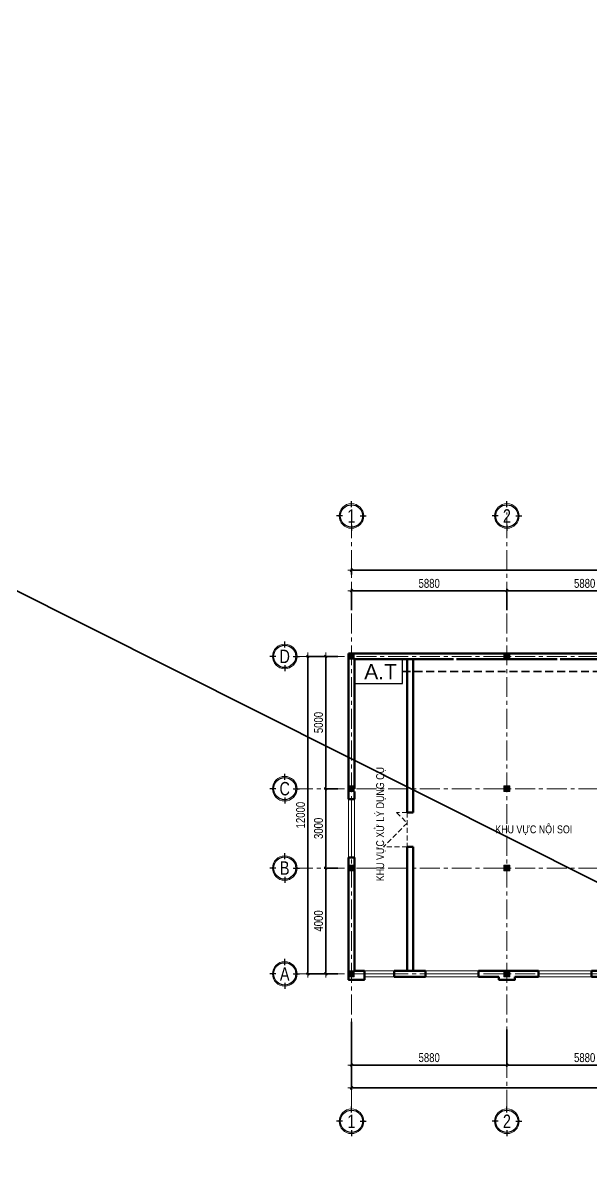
# Model space of a CAD drawing. Header units: millimetres. Extents: x 1109421 to 1726579, y -247837 to 144927.
# Drawn here: x 1319093 to 1340604, y -221788 to -179015 of the extents above; entities that cross this region are included whole.
import ezdxf
from ezdxf.enums import TextEntityAlignment as Align

# ---------------------------------------------------------------- set-up
doc = ezdxf.new("R2010")
doc.units = ezdxf.units.MM
doc.header["$LTSCALE"] = 600
doc.header["$MEASUREMENT"] = 0
for name, pattern in [('00_Hidden', [2.4, 1.6, -0.8]), ('CENTER', [2, 1.25, -0.25, 0.25, -0.25]), ('DASHED', [0.75, 0.5, -0.25])]:
    doc.linetypes.add(name, pattern=pattern)
doc.layers.get('0').update_dxf_attribs({"lineweight": 0})
doc.layers.get('Defpoints').update_dxf_attribs({"lineweight": 0})
for name, color, linetype, lineweight in [('cat1', 30, 'Continuous', 50), ('cot', 40, 'Continuous', 13), ('dim', 144, 'Continuous', 13), ('LC ISO', 153, 'Continuous', 13), ('LC Text2', 7, 'Continuous', 25), ('Noi that', 35, 'Continuous', 9), ('PCCC - CHUA CHAY - ONG D80', 30, 'Continuous', 35), ('PCCC-ATTOMAT', 3, 'Continuous', 30), ('PCCC-BAO CHAY - DAY', 3, 'DASHED', 35), ('thay1', 63, 'Continuous', 18), ('truc', 76, 'CENTER', 9)]:
    doc.layers.add(name, color=color, linetype=linetype, lineweight=lineweight)
doc.styles.add('chu theo TCVN', font='arial.ttf')
doc.styles.add('EG 1', font='VHAVANB.TTF')
doc.styles.add('HOATBIF', font='hoatbif.shx', dxfattribs={"width": 0.8})
doc.styles.add('T2', font='VHARIAL.TTF', dxfattribs={"width": 0.8})
doc.styles.add('Tahoma', font='tahoma.ttf')
doc.dimstyles.new('1-135', dxfattribs={"dimscale": 135, "dimtxt": 2.5, "dimasz": 0.35, "dimexe": 0.5, "dimexo": 0, "dimgap": 0.8, "dimtad": 1, "dimdec": 0, "dimzin": 0, "dimdsep": 46, "dimtxsty": 'HOATBIF', "dimblk1": 'DOT', "dimblk2": 'DOT', "dimsah": 1, "dimcen": -1, "dimdle": 1, "dimclrd": 256, "dimclre": 256, "dimclrt": 4, "dimadec": 3, "dimazin": 2, "dimtfac": 0.333333, "dimtdec": 0, "dimtix": 1, "dimtmove": 2, "dimatfit": 3, "dimldrblk": 'DOT', "dimfxl": 1, "dimtvp": 0.833333, "dimtolj": 1, "dimtzin": 0, "dimarcsym": 0})

# ---------------------------------------------------------------- blocks, each defined once
blk = doc.blocks.new('DOT')
at = {"layer": 'dim'}
for p, q in [((-3, 0), (3, 0)), ((-1, -1), (1, 1))]:
    blk.add_line(p, q, dxfattribs=at)
blk.add_lwpolyline([(0.5, 1), (-1, -0.5), (-0.5, -1), (1, 0.5)], close=True, dxfattribs=at)
blk = doc.blocks.new('*D511')
at = {"layer": 'Defpoints', "color": 0, "transparency": 16777216}
for p in [(1137348, -188593), (1137796, -188593), (1137796, -192593)]:
    blk.add_point(p, dxfattribs=at)
at = {"layer": 'dim', "lineweight": -2, "transparency": 16777216}
for p, q in [((1137796, -188593), (1137280, -188593)), ((1137348, -192546), (1137348, -188640)), ((1137796, -192593), (1137280, -192593))]:
    blk.add_line(p, q, dxfattribs=at)
at = {"layer": 'dim', "lineweight": -2, "transparency": 16777216, "xscale": 47.25, "yscale": 47.25, "zscale": 47.25}
for p, rotation in [((1137348, -188593), 90), ((1137348, -192593), 270)]:
    blk.add_blockref('DOT', p, dxfattribs=dict(at, rotation=rotation))
at = {"layer": 'dim', "color": 4, "transparency": 16777216, "insert": (1137071, -190593), "char_height": 337.5, "attachment_point": 5, "rotation": 90, "style": 'HOATBIF'}
blk.add_mtext('\\A1;4000', dxfattribs=at)
blk = doc.blocks.new('_Dot')
at = {"color": 0, "linetype": 'ByBlock', "lineweight": -2}
blk.add_line((-0.5, 0), (-1, 0), dxfattribs=at)
at = {"color": 0, "linetype": 'ByBlock', "const_width": 0.5}
blk.add_lwpolyline([(-0.25, 0, 1), (0.25, 0, 1)], format="xyb", close=True, dxfattribs=at)
blk = doc.blocks.new('c330x450')
at = {"layer": 'cot', "ltscale": 2}
h = blk.add_hatch(color=256, dxfattribs=at)
h.dxf.hatch_style = 1
h.paths.add_polyline_path([(897343, 22412), (897563, 22412), (897563, 22632), (897343, 22632)])
blk.add_lwpolyline([(897343, 22412), (897563, 22412), (897563, 22632), (897343, 22632)], close=True, dxfattribs=at)
blk = doc.blocks.new('*D512')
at = {"layer": 'Defpoints', "color": 0, "transparency": 16777216}
for p in [(1138316, -177503), (1180116, -177337), (1180116, -178772)]:
    blk.add_point(p, dxfattribs=at)
at = {"layer": 'dim', "lineweight": -2, "transparency": 16777216}
for p, q in [((1138316, -177503), (1138316, -177270)), ((1138363, -177337), (1180068, -177337)), ((1180116, -178772), (1180116, -177270))]:
    blk.add_line(p, q, dxfattribs=at)
at = {"layer": 'dim', "lineweight": -2, "transparency": 16777216, "xscale": 47.25, "yscale": 47.25, "zscale": 47.25, "rotation": 180}
blk.add_blockref('DOT', (1138316, -177337), dxfattribs=at)
at = {"layer": 'dim', "lineweight": -2, "transparency": 16777216, "xscale": 47.25, "yscale": 47.25, "zscale": 47.25}
blk.add_blockref('DOT', (1180116, -177337), dxfattribs=at)
at = {"layer": 'dim', "color": 4, "transparency": 16777216, "insert": (1159216, -177060), "char_height": 337.5, "attachment_point": 5, "style": 'HOATBIF'}
blk.add_mtext('\\A1;41800', dxfattribs=at)
blk = doc.blocks.new('*D513')
at = {"layer": 'Defpoints', "color": 0, "transparency": 16777216}
for p in [(1144196, -178112), (1138316, -178851), (1144196, -178851)]:
    blk.add_point(p, dxfattribs=at)
at = {"layer": 'dim', "lineweight": -2, "transparency": 16777216}
for p, q in [((1138316, -178851), (1138316, -178044)), ((1138363, -178112), (1144148, -178112)), ((1144196, -178851), (1144196, -178044))]:
    blk.add_line(p, q, dxfattribs=at)
at = {"layer": 'dim', "lineweight": -2, "transparency": 16777216, "xscale": 47.25, "yscale": 47.25, "zscale": 47.25, "rotation": 180}
blk.add_blockref('DOT', (1138316, -178112), dxfattribs=at)
at = {"layer": 'dim', "lineweight": -2, "transparency": 16777216, "xscale": 47.25, "yscale": 47.25, "zscale": 47.25}
blk.add_blockref('DOT', (1144196, -178112), dxfattribs=at)
at = {"layer": 'dim', "color": 4, "transparency": 16777216, "insert": (1141256, -177835), "char_height": 337.5, "attachment_point": 5, "style": 'HOATBIF'}
blk.add_mtext('\\A1;5880', dxfattribs=at)
blk = doc.blocks.new('*D514')
at = {"layer": 'Defpoints', "color": 0, "transparency": 16777216}
for p in [(1150076, -178112), (1144196, -178851), (1150076, -178851)]:
    blk.add_point(p, dxfattribs=at)
at = {"layer": 'dim', "lineweight": -2, "transparency": 16777216}
for p, q in [((1144196, -178851), (1144196, -178044)), ((1144243, -178112), (1150028, -178112)), ((1150076, -178851), (1150076, -178044))]:
    blk.add_line(p, q, dxfattribs=at)
at = {"layer": 'dim', "lineweight": -2, "transparency": 16777216, "xscale": 47.25, "yscale": 47.25, "zscale": 47.25, "rotation": 180}
blk.add_blockref('DOT', (1144196, -178112), dxfattribs=at)
at = {"layer": 'dim', "lineweight": -2, "transparency": 16777216, "xscale": 47.25, "yscale": 47.25, "zscale": 47.25}
blk.add_blockref('DOT', (1150076, -178112), dxfattribs=at)
at = {"layer": 'dim', "color": 4, "transparency": 16777216, "insert": (1147136, -177835), "char_height": 337.5, "attachment_point": 5, "style": 'HOATBIF'}
blk.add_mtext('\\A1;5880', dxfattribs=at)
blk = doc.blocks.new('*D520')
at = {"layer": 'Defpoints', "color": 0, "transparency": 16777216}
for p in [(1136670, -180593), (1137796, -180593), (1137796, -192593)]:
    blk.add_point(p, dxfattribs=at)
at = {"layer": 'dim', "lineweight": -2, "transparency": 16777216}
for p, q in [((1137796, -180593), (1136603, -180593)), ((1136670, -192546), (1136670, -180640)), ((1137796, -192593), (1136603, -192593))]:
    blk.add_line(p, q, dxfattribs=at)
at = {"layer": 'dim', "lineweight": -2, "transparency": 16777216, "xscale": 47.25, "yscale": 47.25, "zscale": 47.25}
for p, rotation in [((1136670, -180593), 90), ((1136670, -192593), 270)]:
    blk.add_blockref('DOT', p, dxfattribs=dict(at, rotation=rotation))
at = {"layer": 'dim', "color": 4, "transparency": 16777216, "insert": (1136393, -186593), "char_height": 337.5, "attachment_point": 5, "rotation": 90, "style": 'HOATBIF'}
blk.add_mtext('\\A1;12000', dxfattribs=at)
blk = doc.blocks.new('KyHieu TrucDinhVi')
at = {"color": 7, "lineweight": 30}
for p, q in [((0, 2.36), (0, 4)), ((-2.36, 0), (-4, 0)), ((2.36, 0), (4, 0)), ((0, -2.36), (0, -4))]:
    blk.add_line(p, q, dxfattribs=at)
blk.add_circle((0, 0), 3.3)
blk.add_circle((0, 0), 3, dxfattribs=at)
at = {"ltscale": 20, "style": 'Tahoma'}
blk.add_attdef('AA', text='', height=3, dxfattribs=at).set_placement((0, 0), align=Align.MIDDLE_CENTER)
blk = doc.blocks.new('*D525')
at = {"layer": 'Defpoints', "color": 0, "transparency": 16777216}
for p in [(1138316, -194701), (1144196, -194701), (1144196, -196037)]:
    blk.add_point(p, dxfattribs=at)
at = {"layer": 'dim', "lineweight": -2, "transparency": 16777216}
for p, q in [((1138316, -194701), (1138316, -196104)), ((1144196, -194701), (1144196, -196104)), ((1138363, -196037), (1144148, -196037))]:
    blk.add_line(p, q, dxfattribs=at)
at = {"layer": 'dim', "lineweight": -2, "transparency": 16777216, "xscale": 47.25, "yscale": 47.25, "zscale": 47.25, "rotation": 180}
blk.add_blockref('DOT', (1138316, -196037), dxfattribs=at)
at = {"layer": 'dim', "lineweight": -2, "transparency": 16777216, "xscale": 47.25, "yscale": 47.25, "zscale": 47.25}
blk.add_blockref('DOT', (1144196, -196037), dxfattribs=at)
at = {"layer": 'dim', "color": 4, "transparency": 16777216, "insert": (1141256, -195760), "char_height": 337.5, "attachment_point": 5, "style": 'HOATBIF'}
blk.add_mtext('\\A1;5880', dxfattribs=at)
blk = doc.blocks.new('*D526')
at = {"layer": 'Defpoints', "color": 0, "transparency": 16777216}
for p in [(1150076, -194442), (1144196, -194701), (1150076, -196037)]:
    blk.add_point(p, dxfattribs=at)
at = {"layer": 'dim', "lineweight": -2, "transparency": 16777216}
for p, q in [((1150076, -194442), (1150076, -196104)), ((1144196, -194701), (1144196, -196104)), ((1144243, -196037), (1150028, -196037))]:
    blk.add_line(p, q, dxfattribs=at)
at = {"layer": 'dim', "lineweight": -2, "transparency": 16777216, "xscale": 47.25, "yscale": 47.25, "zscale": 47.25, "rotation": 180}
blk.add_blockref('DOT', (1144196, -196037), dxfattribs=at)
at = {"layer": 'dim', "lineweight": -2, "transparency": 16777216, "xscale": 47.25, "yscale": 47.25, "zscale": 47.25}
blk.add_blockref('DOT', (1150076, -196037), dxfattribs=at)
at = {"layer": 'dim', "color": 4, "transparency": 16777216, "insert": (1147136, -195760), "char_height": 337.5, "attachment_point": 5, "style": 'HOATBIF'}
blk.add_mtext('\\A1;5880', dxfattribs=at)
blk = doc.blocks.new('*D533')
at = {"layer": 'Defpoints', "color": 0, "transparency": 16777216}
for p in [(1138316, -194407), (1180116, -194407), (1180116, -196902)]:
    blk.add_point(p, dxfattribs=at)
at = {"layer": 'dim', "lineweight": -2, "transparency": 16777216}
for p, q in [((1138316, -194407), (1138316, -196970)), ((1180116, -194407), (1180116, -196970)), ((1138363, -196902), (1180068, -196902))]:
    blk.add_line(p, q, dxfattribs=at)
at = {"layer": 'dim', "lineweight": -2, "transparency": 16777216, "xscale": 47.25, "yscale": 47.25, "zscale": 47.25, "rotation": 180}
blk.add_blockref('DOT', (1138316, -196902), dxfattribs=at)
at = {"layer": 'dim', "lineweight": -2, "transparency": 16777216, "xscale": 47.25, "yscale": 47.25, "zscale": 47.25}
blk.add_blockref('DOT', (1180116, -196902), dxfattribs=at)
at = {"layer": 'dim', "color": 4, "transparency": 16777216, "insert": (1159216, -196626), "char_height": 337.5, "attachment_point": 5, "style": 'HOATBIF'}
blk.add_mtext('\\A1;41800', dxfattribs=at)
blk = doc.blocks.new('*D523')
at = {"layer": 'Defpoints', "color": 0, "transparency": 16777216}
for p in [(1137348, -185593), (1137796, -185593), (1137796, -188593)]:
    blk.add_point(p, dxfattribs=at)
at = {"layer": 'dim', "lineweight": -2, "transparency": 16777216}
for p, q in [((1137796, -185593), (1137280, -185593)), ((1137348, -188546), (1137348, -185640)), ((1137796, -188593), (1137280, -188593))]:
    blk.add_line(p, q, dxfattribs=at)
at = {"layer": 'dim', "lineweight": -2, "transparency": 16777216, "xscale": 47.25, "yscale": 47.25, "zscale": 47.25}
for p, rotation in [((1137348, -185593), 90), ((1137348, -188593), 270)]:
    blk.add_blockref('DOT', p, dxfattribs=dict(at, rotation=rotation))
at = {"layer": 'dim', "color": 4, "transparency": 16777216, "insert": (1137071, -187093), "char_height": 337.5, "attachment_point": 5, "rotation": 90, "style": 'HOATBIF'}
blk.add_mtext('\\A1;3000', dxfattribs=at)
blk = doc.blocks.new('*D524')
at = {"layer": 'Defpoints', "color": 0, "transparency": 16777216}
for p in [(1137348, -180593), (1137796, -180593), (1137796, -185593)]:
    blk.add_point(p, dxfattribs=at)
at = {"layer": 'dim', "lineweight": -2, "transparency": 16777216}
for p, q in [((1137796, -180593), (1137280, -180593)), ((1137348, -185546), (1137348, -180640)), ((1137796, -185593), (1137280, -185593))]:
    blk.add_line(p, q, dxfattribs=at)
at = {"layer": 'dim', "lineweight": -2, "transparency": 16777216, "xscale": 47.25, "yscale": 47.25, "zscale": 47.25}
for p, rotation in [((1137348, -180593), 90), ((1137348, -185593), 270)]:
    blk.add_blockref('DOT', p, dxfattribs=dict(at, rotation=rotation))
at = {"layer": 'dim', "color": 4, "transparency": 16777216, "insert": (1137071, -183093), "char_height": 337.5, "attachment_point": 5, "rotation": 90, "style": 'HOATBIF'}
blk.add_mtext('\\A1;5000', dxfattribs=at)
blk = doc.blocks.new('d1300')
at = {"layer": 'Noi that', "linetype": '00_Hidden', "ltscale": 0.2}
for p, q in [((898202, 20687), (899102, 21587)), ((899102, 20687), (899102, 21587)), ((897802, 20687), (897802, 21087)), ((897802, 21087), (898202, 20687)), ((897802, 20687), (899102, 20687))]:
    blk.add_line(p, q, dxfattribs=at)
blk = doc.blocks.new('ATTOMAT TANG')
at = {"layer": 'PCCC-ATTOMAT'}
blk.add_lwpolyline([(0, 2.88), (0, 0), (5.76, 0), (5.76, 2.88)], close=True, dxfattribs=at)
at = {"layer": 'PCCC-ATTOMAT', "style": 'chu theo TCVN'}
blk.add_text('A.T', height=1.8, dxfattribs=at).set_placement((1.18, 0.5))
blk = doc.blocks.new('A$Ce210b8fe')
at = {"layer": 'cat1'}
for p, q in [((2976.6, 16118.1), (2976.6, 21628.1)), ((2976.6, 21628.1), (44996.6, 21628.1)), ((3196.6, 21408.1), (6951.6, 21408.1)), ((3196.6, 16518.1), (3196.6, 21408.1)), ((5196.6, 15618.1), (5196.6, 21408.1)), ((5416.6, 15618.1), (5416.6, 21408.1)), ((7061.6, 21408.1), (10871.6, 21408.1)), ((10981.6, 21408.1), (14736.6, 21408.1)), ((3196.6, 16118.1), (3196.6, 16408.1)), ((2976.6, 16118.1), (3196.6, 16118.1)), ((5416.6, 15618.1), (5196.6, 15618.1)), ((5196.6, 9628.1), (5196.6, 14318.1)), ((5416.6, 14318.1), (5196.6, 14318.1)), ((5416.6, 9628.1), (5416.6, 14318.1)), ((2976.6, 9408.1), (2976.6, 13918.1)), ((2976.6, 13918.1), (3196.6, 13918.1)), ((3196.6, 9628.1), (3196.6, 13918.1)), ((4696.6, 9628.1), (4696.6, 9408.1)), ((4696.6, 9628.1), (5891.6, 9628.1)), ((5891.6, 9628.1), (5891.6, 9408.1)), ((7891.6, 9628.1), (7891.6, 9408.1)), ((7891.6, 9628.1), (10161.6, 9628.1)), ((10161.6, 9628.1), (10161.6, 9408.1)), ((12161.6, 9628.1), (12161.6, 9408.1)), ((12161.6, 9628.1), (13236.6, 9628.1)), ((4696.6, 9408.1), (5891.6, 9408.1)), ((7891.6, 9408.1), (8666.6, 9408.1)), ((9266.6, 9408.1), (10161.6, 9408.1)), ((12161.6, 9408.1), (13236.6, 9408.1))]:
    blk.add_line(p, q, dxfattribs=at)
for points in [[(3576.6, 9408.1), (3576.6, 9628.1), (3196.6, 9628.1)], [(2976.6, 9408.1), (2976.6, 9298.1), (3576.6, 9298.1), (3576.6, 9408.1)], [(8666.6, 9408.1), (8666.6, 9298.1), (9266.6, 9298.1), (9266.6, 9408.1)]]:
    blk.add_lwpolyline(points, dxfattribs=at)
at = {"layer": 'thay1'}
for p, q in [((4696.6, 9518.1), (3196.6, 9518.1)), ((5891.6, 9518.1), (7891.6, 9518.1)), ((12161.6, 9518.1), (10161.6, 9518.1))]:
    blk.add_line(p, q, dxfattribs=at)
for points in [[(2976.6, 16118.1), (3196.6, 16118.1), (3196.6, 13918.1), (2976.6, 13918.1)], [(3086.6, 13918.1), (3086.6, 13918.1), (3086.6, 16118.1), (3086.6, 16118.1)], [(3576.6, 9628.1), (4696.6, 9628.1), (4696.6, 9408.1), (3576.6, 9408.1)], [(5891.6, 9408.1), (7891.6, 9408.1), (7891.6, 9628.1), (5891.6, 9628.1)], [(12161.6, 9408.1), (10161.6, 9408.1), (10161.6, 9628.1), (12161.6, 9628.1)]]:
    blk.add_lwpolyline(points, close=True, dxfattribs=at)
at = {"layer": 'truc'}
for p, q in [((3086.6, 4385.8), (3086.6, 26962)), ((8966.6, 4385.8), (8966.6, 26962)), ((879.3, 21518.1), (47850, 21518.1)), ((879.3, 16518.1), (47850, 16518.1)), ((879.3, 13518.1), (47850, 13518.1)), ((879.3, 9518.1), (47850, 9518.1))]:
    blk.add_line(p, q, dxfattribs=at)
at = {"layer": 'cat1', "xscale": -1}
for name, p, rotation in [('c330x450', (-894366.7, 44039.9), 180), ('c330x450', (-888486.7, 44039.9), 180), ('c330x450', (-894366.7, 39039.9), 180), ('c330x450', (-888486.7, 39039.9), 180), ('d1300', (25883.8, 913420.4), 90), ('c330x450', (-894366.7, 36039.9), 180), ('c330x450', (-888486.7, 36039.9), 180), ('c330x450', (-894366.7, 32039.9), 180), ('c330x450', (-888486.7, 32039.9), 180)]:
    blk.add_blockref(name, p, dxfattribs=dict(at, rotation=rotation))
at = {"layer": 'LC ISO'}
ref = blk.add_blockref('KyHieu TrucDinhVi', (3086.6, 26825.4), dxfattribs=dict(at, xscale=140.8352653944289, yscale=140.8352653944289, zscale=140.8352653944289))
ref.add_attrib('AA', '1', dxfattribs={"layer": '0', "ltscale": 20, "height": 507, "style": 'EG 1', "width": 0.8}).set_placement((3086.6, 26825.4), align=Align.MIDDLE_CENTER)
ref = blk.add_blockref('KyHieu TrucDinhVi', (8966.6, 26825.4), dxfattribs=dict(at, xscale=140.8352653944289, yscale=140.8352653944289, zscale=140.8352653944289))
ref.add_attrib('AA', '2', dxfattribs={"layer": '0', "ltscale": 20, "height": 507, "style": 'EG 1', "width": 0.8}).set_placement((8966.6, 26825.4), align=Align.MIDDLE_CENTER)
ref = blk.add_blockref('KyHieu TrucDinhVi', (563.3, 21518.1), dxfattribs=dict(at, xscale=140.8352653944289, yscale=140.8352653944289, zscale=140.8352653944289))
ref.add_attrib('AA', 'd', dxfattribs={"layer": '0', "ltscale": 20, "height": 507, "style": 'EG 1', "width": 0.8}).set_placement((563.3, 21518.1), align=Align.MIDDLE_CENTER)
ref = blk.add_blockref('KyHieu TrucDinhVi', (563.3, 16518.1), dxfattribs=dict(at, xscale=140.8352653944289, yscale=140.8352653944289, zscale=140.8352653944289))
ref.add_attrib('AA', 'c', dxfattribs={"layer": '0', "ltscale": 20, "height": 507, "style": 'EG 1', "width": 0.8}).set_placement((563.3, 16518.1), align=Align.MIDDLE_CENTER)
ref = blk.add_blockref('KyHieu TrucDinhVi', (563.3, 13518.1), dxfattribs=dict(at, xscale=140.8352653944289, yscale=140.8352653944289, zscale=140.8352653944289))
ref.add_attrib('AA', 'b', dxfattribs={"layer": '0', "ltscale": 20, "height": 507, "style": 'EG 1', "width": 0.8}).set_placement((563.3, 13518.1), align=Align.MIDDLE_CENTER)
ref = blk.add_blockref('KyHieu TrucDinhVi', (563.3, 9518.1), dxfattribs=dict(at, xscale=140.8352653944289, yscale=140.8352653944289, zscale=140.8352653944289))
ref.add_attrib('AA', 'a', dxfattribs={"layer": '0', "ltscale": 20, "height": 507, "style": 'EG 1', "width": 0.8}).set_placement((563.3, 9518.1), align=Align.MIDDLE_CENTER)
ref = blk.add_blockref('KyHieu TrucDinhVi', (3086.6, 3946.9), dxfattribs=dict(at, xscale=140.8352653944289, yscale=140.8352653944289, zscale=140.8352653944289))
ref.add_attrib('AA', '1', dxfattribs={"layer": '0', "ltscale": 20, "height": 507, "style": 'EG 1', "width": 0.8}).set_placement((3086.6, 3946.9), align=Align.MIDDLE_CENTER)
ref = blk.add_blockref('KyHieu TrucDinhVi', (8966.6, 3946.9), dxfattribs=dict(at, xscale=140.8352653944289, yscale=140.8352653944289, zscale=140.8352653944289))
ref.add_attrib('AA', '2', dxfattribs={"layer": '0', "ltscale": 20, "height": 507, "style": 'EG 1', "width": 0.8}).set_placement((8966.6, 3946.9), align=Align.MIDDLE_CENTER)
at = {"layer": 'LC Text2', "style": 'T2', "width": 0.8}
blk.add_text('khu vùc xö lý dông cô', height=300, rotation=90, dxfattribs=at).set_placement((4322.3, 13020.8))
blk.add_text('khu vùc néi soi', height=300, dxfattribs=at).set_placement((8526.1, 14831))
at = {"layer": 'dim'}
for base, p1, p2, picture, middle in [((44886.6, 24773.8), (3086.6, 24607.7), (44886.6, 23338.8), '*D512', (23986.6, 25050.6)), ((8966.6, 23999.1), (3086.6, 23259.6), (8966.6, 23259.6), '*D513', (6026.6, 24275.9)), ((14846.6, 23999.1), (8966.6, 23259.6), (14846.6, 23259.6), '*D514', (11906.6, 24275.9)), ((44886.6, 5208.7), (3086.6, 7703.5), (44886.6, 7703.5), '*D533', (23986.6, 5485.4)), ((8966.6, 6074.4), (3086.6, 7409.7), (8966.6, 7409.7), '*D525', (6026.6, 6351.2)), ((14846.6, 6074.4), (8966.6, 7409.7), (14846.6, 7669.2), '*D526', (11906.6, 6351.2))]:
    dim = blk.add_linear_dim(base=base, p1=p1, p2=p2, dimstyle='1-135', dxfattribs=at)
    dim.commit()
    dim.dimension.update_dxf_attribs({"geometry": picture, "text_midpoint": middle, "insert": (-1135228.9, 202111)})
for base, p1, p2, picture, middle in [((1441.2, 21518.1), (2567.4, 9518.1), (2567.4, 21518.1), '*D520', (1164.5, 15518.1)), ((2118.9, 21518.1), (2567.4, 16518.1), (2567.4, 21518.1), '*D524', (1842.2, 19018.1)), ((2118.9, 16518.1), (2567.4, 13518.1), (2567.4, 16518.1), '*D523', (1842.2, 15018.1)), ((2118.9, 13518.1), (2567.4, 9518.1), (2567.4, 13518.1), '*D511', (1842.2, 11518.1))]:
    dim = blk.add_linear_dim(base=base, p1=p1, p2=p2, angle=90, dimstyle='1-135', dxfattribs=at)
    dim.commit()
    dim.dimension.update_dxf_attribs({"geometry": picture, "text_midpoint": middle, "insert": (-1135228.9, 202111)})

msp = doc.modelspace()

# ---------------------------------------------------------------- linework, layer by layer
at = {"layer": 'PCCC-BAO CHAY - DAY'}
msp.add_lwpolyline([(1333461.7, -203533), (1342215.9, -203533), (1342215.9, -207743.3)], dxfattribs=at)

# ---------------------------------------------------------------- next in the draw order: block references
msp.add_blockref('A$Ce210b8fe', (1328442.6, -224485.4), dxfattribs=at)

# ---------------------------------------------------------------- next in the draw order: linework, layer by layer
at = {"layer": 'PCCC - CHUA CHAY - ONG D80'}
msp.add_lwpolyline([(1404589, -243489.9), (1111037.3, -96227.6)], dxfattribs=at)

# ---------------------------------------------------------------- next in the draw order: block references
at = {"layer": 'PCCC-ATTOMAT', "xscale": 316.4062499991505, "yscale": 316.4062499991505, "zscale": 316.4062499991505}
msp.add_blockref('ATTOMAT TANG', (1331639.2, -203988.6), dxfattribs=at)

doc.saveas('drawing.dxf')
